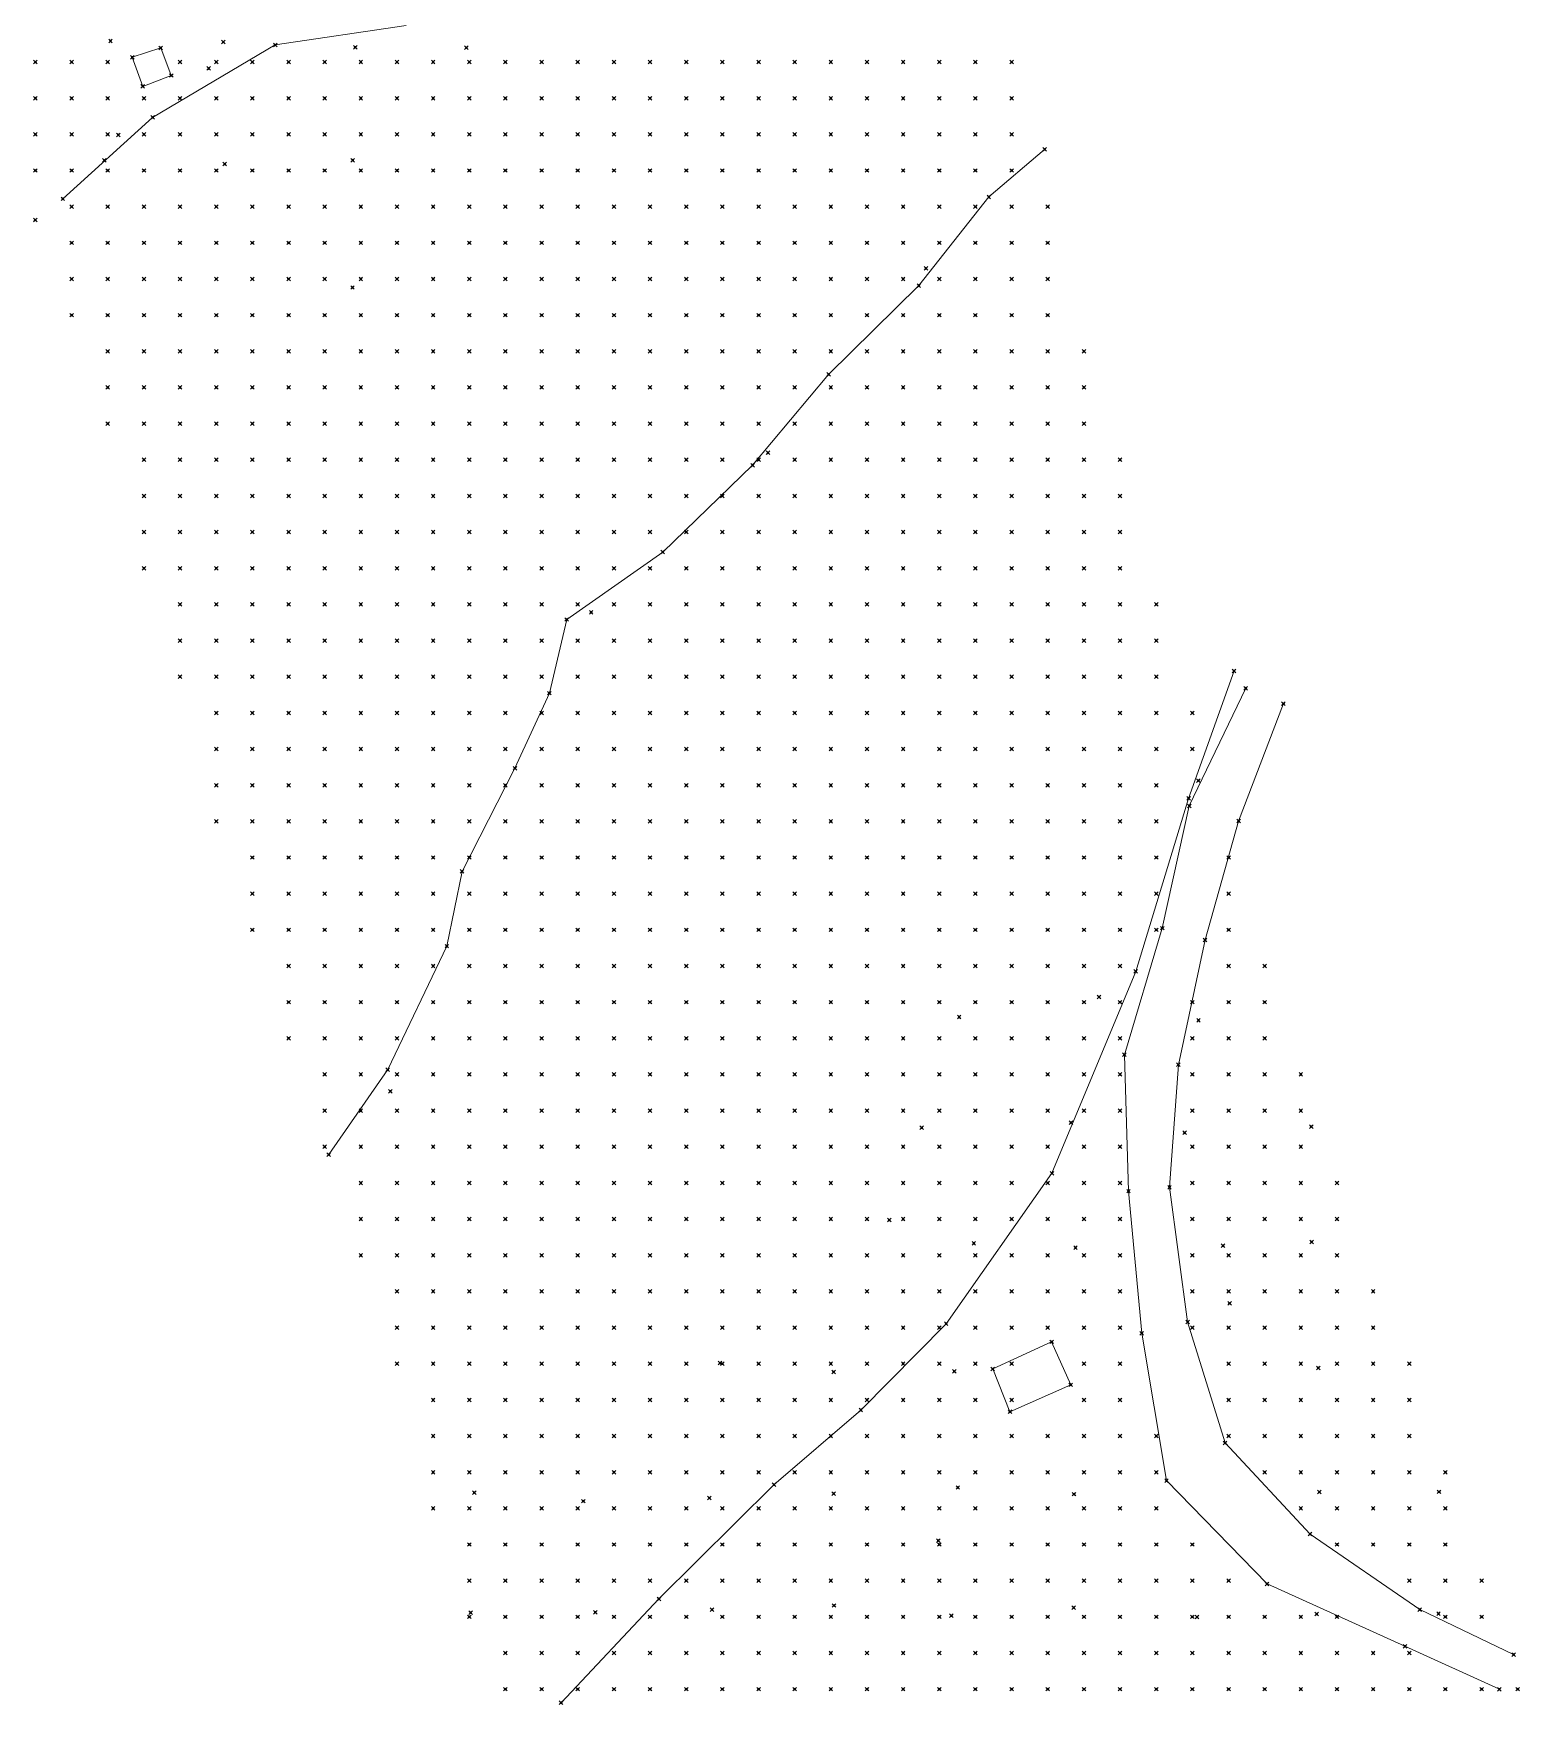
# Model space of a CAD drawing. Header units: metres. Extents: x 441556 to 446409, y 432338 to 461058.
# Drawn here: x 445106.1 to 445229.4, y 439792.5 to 439931.2 of the extents above; entities that cross this region are included whole.
import ezdxf

# ---------------------------------------------------------------- set-up
doc = ezdxf.new("R2010")
doc.units = ezdxf.units.M
doc.header["$MEASUREMENT"] = 0
doc.header["$PDMODE"] = 35
doc.header["$PDSIZE"] = 0.15
for name, color, linetype, lineweight in [('DTM-BRE-RevN_GRP_DRUM DE PIATRA', 2, 'Continuous', 0), ('DTM-BRE-RevN_GRP_Stalp', 2, 'Continuous', 0), ('DTM-BRE-RevN_GRP_TALUZ JOS', 2, 'Continuous', 0), ('DTM-BRE-RevN_GRP_TALUZ SUS', 2, 'Continuous', 0), ('DTM-NOK-RevN_LIDAR_co_lidar', 91, 'Continuous', 0), ('DTM-NOK-RevN_RTK', 32, 'Continuous', 0)]:
    doc.layers.add(name, color=color, linetype=linetype, lineweight=lineweight)

msp = doc.modelspace()

# ---------------------------------------------------------------- linework, layer by layer
at = {"layer": 'DTM-BRE-RevN_GRP_DRUM DE PIATRA'}
for p, q in [((445202.044, 439867.084, 419.558), (445206.73, 439876.849, 419.544)), ((445209.854, 439875.568, 419.695), (445206.127, 439865.828, 419.772)), ((445199.794, 439856.947, 419.529), (445202.044, 439867.084, 419.558)), ((445206.127, 439865.828, 419.772), (445203.355, 439855.968, 419.604)), ((445196.662, 439846.441, 419.312), (445199.794, 439856.947, 419.529)), ((445203.355, 439855.968, 419.604), (445201.133, 439845.615, 419.31)), ((445196.999, 439835.129, 418.434), (445196.662, 439846.441, 419.312)), ((445201.133, 439845.615, 419.31), (445200.4, 439835.447, 418.623)), ((445198.101, 439823.343, 417.384), (445196.999, 439835.129, 418.434)), ((445200.4, 439835.447, 418.623), (445201.906, 439824.281, 417.591)), ((445201.906, 439824.281, 417.591), (445205.016, 439814.247, 416.382)), ((445200.153, 439811.117, 416.303), (445198.101, 439823.343, 417.384)), ((445205.016, 439814.247, 416.382), (445212.061, 439806.687, 414.758)), ((445208.496, 439802.554, 414.581), (445200.153, 439811.117, 416.303)), ((445212.061, 439806.687, 414.758), (445221.158, 439800.424, 413.782)), ((445219.934, 439797.38, 413.675), (445208.496, 439802.554, 414.581)), ((445221.158, 439800.424, 413.782), (445228.945, 439796.692, 413.484)), ((445227.764, 439793.81, 413.286), (445219.934, 439797.38, 413.675))]:
    msp.add_line(p, q, dxfattribs=at)
at = {"layer": 'DTM-BRE-RevN_GRP_Stalp'}
for p, q in [((445114.349, 439929.189, 424.624), (445116.713, 439929.964, 424.801)), ((445115.221, 439926.776, 424.357), (445114.349, 439929.189, 424.624)), ((445116.713, 439929.964, 424.801), (445117.585, 439927.673, 424.541)), ((445117.585, 439927.673, 424.541), (445115.221, 439926.776, 424.357)), ((445185.734, 439820.378, 416.675), (445190.621, 439822.629, 416.68)), ((445190.621, 439822.629, 416.68), (445192.208, 439819.066, 416.625)), ((445187.159, 439816.828, 416.684), (445185.734, 439820.378, 416.675)), ((445192.208, 439819.066, 416.625), (445187.159, 439816.828, 416.684))]:
    msp.add_line(p, q, dxfattribs=at)
at = {"layer": 'DTM-BRE-RevN_GRP_TALUZ JOS'}
for p, q in [((445185.411, 439917.602, 396.883), (445190.043, 439921.546, 398.557)), ((445179.606, 439910.25, 394.873), (445185.411, 439917.602, 396.883)), ((445172.118, 439902.877, 391.804), (445179.606, 439910.25, 394.873)), ((445165.817, 439895.348, 390.153), (445172.118, 439902.877, 391.804)), ((445158.36, 439888.142, 386.994), (445165.817, 439895.348, 390.153)), ((445150.392, 439882.55, 384.052), (445158.36, 439888.142, 386.994)), ((445148.956, 439876.439, 383.217), (445150.392, 439882.55, 384.052)), ((445146.093, 439870.21, 382.529), (445148.956, 439876.439, 383.217)), ((445141.71, 439861.651, 380.87), (445146.093, 439870.21, 382.529)), ((445140.449, 439855.451, 379.762), (445141.71, 439861.651, 380.87)), ((445135.542, 439845.208, 378.275), (445140.449, 439855.451, 379.762)), ((445130.653, 439838.159, 376.897), (445135.542, 439845.208, 378.275))]:
    msp.add_line(p, q, dxfattribs=at)
at = {"layer": 'DTM-BRE-RevN_GRP_TALUZ SUS'}
for p, q in [((445126.208, 439930.206, 424.066), (445137.064, 439931.83, 423.944)), ((445116.039, 439924.198, 423.784), (445126.208, 439930.206, 424.066)), ((445108.591, 439917.442, 422.49), (445116.039, 439924.198, 423.784)), ((445201.98, 439867.705, 419.231), (445205.758, 439878.283, 419.112)), ((445197.598, 439853.362, 418.495), (445201.98, 439867.705, 419.231)), ((445190.65, 439836.615, 417.455), (445197.598, 439853.362, 418.495)), ((445181.871, 439824.135, 415.101), (445190.65, 439836.615, 417.455)), ((445174.791, 439816.974, 411.445), (445181.871, 439824.135, 415.101)), ((445167.589, 439810.78, 408.145), (445174.791, 439816.974, 411.445)), ((445158.037, 439801.31, 404.296), (445167.589, 439810.78, 408.145)), ((445149.928, 439792.691, 400.716), (445158.037, 439801.31, 404.296))]:
    msp.add_line(p, q, dxfattribs=at)
at = {"layer": 'DTM-NOK-RevN_LIDAR_co_lidar'}
for p in [(445106.32, 439928.791, 424.523), (445109.319, 439928.791, 424.693), (445112.319, 439928.791, 424.796), (445118.317, 439928.791, 424.756), (445121.317, 439928.791, 424.577), (445124.316, 439928.791, 424.262), (445127.316, 439928.791, 423.975), (445130.315, 439928.791, 423.641), (445133.314, 439928.791, 423.281), (445136.314, 439928.791, 422.851), (445139.313, 439928.791, 422.12), (445142.312, 439928.791, 421.112), (445145.312, 439928.791, 419.931), (445148.311, 439928.791, 418.628), (445151.31, 439928.791, 416.824), (445154.31, 439928.791, 416.313), (445157.309, 439928.791, 415.958), (445160.308, 439928.791, 414.962), (445163.308, 439928.791, 413.929), (445166.307, 439928.791, 413.031), (445169.306, 439928.791, 412.281), (445172.306, 439928.791, 411.444), (445175.305, 439928.791, 410.538), (445178.304, 439928.791, 409.592), (445181.304, 439928.791, 408.429), (445184.303, 439928.791, 407.081), (445187.302, 439928.791, 405.656), (445106.32, 439925.792, 423.991), (445109.319, 439925.792, 424.138), (445112.319, 439925.792, 424.241), (445115.318, 439925.792, 424.197), (445118.317, 439925.792, 424.08), (445121.317, 439925.792, 423.915), (445124.316, 439925.792, 423.665), (445127.316, 439925.792, 423.196), (445130.315, 439925.792, 422.563), (445133.314, 439925.792, 422.047), (445136.314, 439925.792, 421.4), (445139.313, 439925.792, 420.482), (445142.312, 439925.792, 419.33), (445145.312, 439925.792, 418.229), (445148.311, 439925.792, 417.16), (445151.31, 439925.792, 415.441), (445154.31, 439925.792, 414.055), (445157.309, 439925.792, 413.87), (445160.308, 439925.792, 413.111), (445163.308, 439925.792, 412.02), (445166.307, 439925.792, 411.044), (445169.306, 439925.792, 410.275), (445172.306, 439925.792, 409.45), (445175.305, 439925.792, 408.488), (445178.304, 439925.792, 407.371), (445181.304, 439925.792, 406.064), (445184.303, 439925.792, 404.652), (445187.302, 439925.792, 403.249), (445106.32, 439922.792, 423.429), (445109.319, 439922.792, 423.552), (445112.319, 439922.792, 423.524), (445115.318, 439922.792, 423.212), (445118.317, 439922.792, 422.882), (445121.317, 439922.792, 422.69), (445124.316, 439922.792, 422.445), (445127.316, 439922.792, 421.961), (445130.315, 439922.792, 421.22), (445133.314, 439922.792, 420.649), (445136.314, 439922.792, 420.013), (445139.313, 439922.792, 418.917), (445142.312, 439922.792, 417.683), (445145.312, 439922.792, 416.532), (445148.311, 439922.792, 415.249), (445151.31, 439922.792, 414.058), (445154.31, 439922.792, 412.352), (445157.309, 439922.792, 411.542), (445160.308, 439922.792, 411.112), (445163.308, 439922.792, 410.222), (445166.307, 439922.792, 409.169), (445169.306, 439922.792, 408.385), (445172.306, 439922.792, 407.529), (445175.305, 439922.792, 406.496), (445178.304, 439922.792, 405.121), (445181.304, 439922.792, 403.458), (445184.303, 439922.792, 401.968), (445187.302, 439922.792, 400.692), (445106.32, 439919.793, 422.91), (445109.319, 439919.793, 422.809), (445112.319, 439919.793, 422.359), (445115.318, 439919.793, 421.749), (445118.317, 439919.793, 421.344), (445121.317, 439919.793, 421.18), (445124.316, 439919.793, 420.947), (445127.316, 439919.793, 420.488), (445130.315, 439919.793, 419.853), (445133.314, 439919.793, 419.219), (445136.314, 439919.793, 418.366), (445139.313, 439919.793, 417.338), (445142.312, 439919.793, 416.15), (445145.312, 439919.793, 414.79), (445148.311, 439919.793, 413.526), (445151.31, 439919.793, 412.306), (445154.31, 439919.793, 410.683), (445157.309, 439919.793, 409.171), (445160.308, 439919.793, 408.821), (445163.308, 439919.793, 408.278), (445166.307, 439919.793, 407.367), (445169.306, 439919.793, 406.518), (445172.306, 439919.793, 405.52), (445175.305, 439919.793, 404.384), (445178.304, 439919.793, 402.906), (445181.304, 439919.793, 400.951), (445184.303, 439919.793, 399.276), (445187.302, 439919.793, 398.538), (445109.319, 439916.794, 421.559), (445112.319, 439916.794, 420.598), (445115.318, 439916.794, 419.961), (445118.317, 439916.794, 419.747), (445121.317, 439916.794, 419.59), (445124.316, 439916.794, 419.441), (445127.316, 439916.794, 419.031), (445130.315, 439916.794, 418.438), (445133.314, 439916.794, 417.67), (445136.314, 439916.794, 416.539), (445139.313, 439916.794, 415.165), (445142.312, 439916.794, 414.242), (445145.312, 439916.794, 412.985), (445148.311, 439916.794, 411.785), (445151.31, 439916.794, 410.616), (445154.31, 439916.794, 409.127), (445157.309, 439916.794, 407.324), (445160.308, 439916.794, 406.606), (445163.308, 439916.794, 406.119), (445166.307, 439916.794, 405.272), (445169.306, 439916.794, 404.47), (445172.306, 439916.794, 403.524), (445175.305, 439916.794, 402.26), (445178.304, 439916.794, 400.646), (445181.304, 439916.794, 398.71), (445184.303, 439916.794, 397.412), (445187.302, 439916.794, 397.935), (445190.302, 439916.794, 399.901), (445109.319, 439913.794, 419.85), (445112.319, 439913.794, 418.992), (445115.318, 439913.794, 418.419), (445118.317, 439913.794, 418.064), (445121.317, 439913.794, 417.914), (445124.316, 439913.794, 417.883), (445127.316, 439913.794, 417.59), (445130.315, 439913.794, 417.02), (445133.314, 439913.794, 415.925), (445136.314, 439913.794, 414.681), (445139.313, 439913.794, 413.249), (445142.312, 439913.794, 412.467), (445145.312, 439913.794, 411.201), (445148.311, 439913.794, 409.875), (445151.31, 439913.794, 408.665), (445154.31, 439913.794, 407.452), (445157.309, 439913.794, 405.326), (445160.308, 439913.794, 404.141), (445163.308, 439913.794, 403.849), (445166.307, 439913.794, 403.192), (445169.306, 439913.794, 402.226), (445172.306, 439913.794, 401.179), (445175.305, 439913.794, 399.878), (445178.304, 439913.794, 398.083), (445181.304, 439913.794, 396.7), (445184.303, 439913.794, 397.162), (445187.302, 439913.794, 399.154), (445190.302, 439913.794, 401.397), (445109.319, 439910.795, 418.297), (445112.319, 439910.795, 417.403), (445115.318, 439910.795, 416.681), (445118.317, 439910.795, 416.025), (445121.317, 439910.795, 415.709), (445124.316, 439910.795, 415.77), (445127.316, 439910.795, 415.508), (445130.315, 439910.795, 415.003), (445133.314, 439910.795, 414.037), (445136.314, 439910.795, 412.298), (445139.313, 439910.795, 410.876), (445142.312, 439910.795, 410.355), (445145.312, 439910.795, 409.262), (445148.311, 439910.795, 407.911), (445151.31, 439910.795, 406.658), (445154.31, 439910.795, 405.311), (445157.309, 439910.795, 404.293), (445160.308, 439910.795, 402.228), (445163.308, 439910.795, 401.231), (445166.307, 439910.795, 400.811), (445169.306, 439910.795, 399.88), (445172.306, 439910.795, 398.753), (445175.305, 439910.795, 397.566), (445178.304, 439910.795, 396.239), (445180.195, 439911.669, 395.461), (445181.304, 439910.795, 396.118), (445184.303, 439910.795, 397.954), (445187.302, 439910.795, 400.241), (445190.302, 439910.795, 402.323), (445109.319, 439907.796, 416.878), (445112.319, 439907.796, 415.759), (445115.318, 439907.796, 414.594), (445118.317, 439907.796, 413.736), (445121.317, 439907.796, 413.256), (445124.316, 439907.796, 413.092), (445127.316, 439907.796, 413.15), (445130.315, 439907.796, 412.826), (445133.314, 439907.796, 411.902), (445136.314, 439907.796, 410.083), (445139.313, 439907.796, 408.668), (445142.312, 439907.796, 408.067), (445145.312, 439907.796, 407.081), (445148.311, 439907.796, 405.833), (445151.31, 439907.796, 404.462), (445154.31, 439907.796, 403.258), (445157.309, 439907.796, 402.075), (445160.308, 439907.796, 400.644), (445163.308, 439907.796, 398.983), (445166.307, 439907.796, 397.829), (445169.306, 439907.796, 396.775), (445172.306, 439907.796, 395.463), (445175.305, 439907.796, 394.615), (445178.304, 439907.796, 394.878), (445181.304, 439907.796, 396.496), (445184.303, 439907.796, 399.045), (445187.302, 439907.796, 401.372), (445190.302, 439907.796, 403.268), (445112.319, 439904.796, 414.23), (445115.318, 439904.796, 412.998), (445118.317, 439904.796, 412.064), (445121.317, 439904.796, 411.46), (445124.316, 439904.796, 411.304), (445127.316, 439904.796, 411.356), (445130.315, 439904.796, 411.212), (445133.314, 439904.796, 410.076), (445136.314, 439904.796, 408.434), (445139.313, 439904.796, 406.466), (445142.312, 439904.796, 405.372), (445145.312, 439904.796, 404.7), (445148.311, 439904.796, 403.565), (445151.31, 439904.796, 402.056), (445154.31, 439904.796, 401.093), (445157.309, 439904.796, 399.944), (445160.308, 439904.796, 398.741), (445163.308, 439904.796, 396.953), (445166.307, 439904.796, 395.478), (445169.306, 439904.796, 394.009), (445172.306, 439904.796, 393.005), (445175.305, 439904.796, 393.543), (445178.304, 439904.796, 395.584), (445181.304, 439904.796, 398.273), (445184.303, 439904.796, 400.639), (445187.302, 439904.796, 402.404), (445190.302, 439904.796, 404.236), (445193.301, 439904.796, 405.711), (445112.319, 439901.797, 412.977), (445115.318, 439901.797, 411.623), (445118.317, 439901.797, 410.589), (445121.317, 439901.797, 409.981), (445124.316, 439901.797, 409.765), (445127.316, 439901.797, 409.639), (445130.315, 439901.797, 409.343), (445133.314, 439901.797, 408.118), (445136.314, 439901.797, 406.361), (445139.313, 439901.797, 404.39), (445142.312, 439901.797, 402.805), (445145.312, 439901.797, 401.963), (445148.311, 439901.797, 400.823), (445151.31, 439901.797, 399.986), (445154.31, 439901.797, 399.014), (445157.309, 439901.797, 397.935), (445160.308, 439901.797, 396.909), (445163.308, 439901.797, 395.497), (445166.307, 439901.797, 393.65), (445169.306, 439901.797, 392.331), (445172.306, 439901.797, 392.725), (445175.305, 439901.797, 394.843), (445178.304, 439901.797, 397.479), (445181.304, 439901.797, 399.88), (445184.303, 439901.797, 401.849), (445187.302, 439901.797, 403.387), (445190.302, 439901.797, 405.126), (445193.301, 439901.797, 406.378), (445112.319, 439898.798, 411.65), (445115.318, 439898.798, 410.353), (445118.317, 439898.798, 409.371), (445121.317, 439898.798, 408.619), (445124.316, 439898.798, 408.237), (445127.316, 439898.798, 408.128), (445130.315, 439898.798, 407.464), (445133.314, 439898.798, 406.031), (445136.314, 439898.798, 404.199), (445139.313, 439898.798, 401.959), (445142.312, 439898.798, 399.887), (445145.312, 439898.798, 399.215), (445148.311, 439898.798, 398.663), (445151.31, 439898.798, 397.754), (445154.31, 439898.798, 396.822), (445157.309, 439898.798, 396.337), (445160.308, 439898.798, 395.299), (445163.308, 439898.798, 393.69), (445166.307, 439898.798, 392.031), (445169.306, 439898.798, 392.135), (445172.306, 439898.798, 393.91), (445175.305, 439898.798, 396.393), (445178.304, 439898.798, 398.983), (445181.304, 439898.798, 401.137), (445184.303, 439898.798, 402.873), (445187.302, 439898.798, 404.52), (445190.302, 439898.798, 405.977), (445193.301, 439898.798, 407.238), (445115.318, 439895.798, 409.248), (445118.317, 439895.798, 408.255), (445121.317, 439895.798, 407.36), (445124.316, 439895.798, 406.684), (445127.316, 439895.798, 406.256), (445130.315, 439895.798, 405.408), (445133.314, 439895.798, 404), (445136.314, 439895.798, 402.22), (445139.313, 439895.798, 399.804), (445142.312, 439895.798, 397.781), (445145.312, 439895.798, 396.786), (445148.311, 439895.798, 396.432), (445151.31, 439895.798, 395.449), (445154.31, 439895.798, 394.713), (445157.309, 439895.798, 393.988), (445160.308, 439895.798, 393.247), (445163.308, 439895.798, 391.757), (445166.307, 439895.798, 391.229), (445167.091, 439896.378, 390.787), (445169.306, 439895.798, 392.766), (445172.306, 439895.798, 395.052), (445175.305, 439895.798, 397.444), (445178.304, 439895.798, 399.937), (445181.304, 439895.798, 402.052), (445184.303, 439895.798, 403.718), (445187.302, 439895.798, 405.291), (445190.302, 439895.798, 406.812), (445193.301, 439895.798, 407.897), (445196.3, 439895.798, 408.724), (445115.318, 439892.799, 408.245), (445118.317, 439892.799, 407.162), (445121.317, 439892.799, 406.101), (445124.316, 439892.799, 405.075), (445127.316, 439892.799, 404.372), (445130.315, 439892.799, 403.611), (445133.314, 439892.799, 402.448), (445136.314, 439892.799, 400.562), (445139.313, 439892.799, 398.069), (445142.312, 439892.799, 395.792), (445145.312, 439892.799, 394.546), (445148.311, 439892.799, 394.044), (445151.31, 439892.799, 393.163), (445154.31, 439892.799, 392.453), (445157.309, 439892.799, 391.664), (445160.308, 439892.799, 390.545), (445163.308, 439892.799, 389.84), (445166.307, 439892.799, 391.021), (445169.306, 439892.799, 393.43), (445172.306, 439892.799, 395.965), (445175.305, 439892.799, 398.44), (445178.304, 439892.799, 400.881), (445181.304, 439892.799, 402.957), (445184.303, 439892.799, 404.637), (445187.302, 439892.799, 406.312), (445190.302, 439892.799, 407.735), (445193.301, 439892.799, 408.698), (445196.3, 439892.799, 409.683), (445115.318, 439889.8, 407.204), (445118.317, 439889.8, 406.023), (445121.317, 439889.8, 404.815), (445124.316, 439889.8, 403.652), (445127.316, 439889.8, 402.738), (445130.315, 439889.8, 401.976), (445133.314, 439889.8, 400.934), (445136.314, 439889.8, 398.85), (445139.313, 439889.8, 396.415), (445142.312, 439889.8, 394.054), (445145.312, 439889.8, 392.117), (445148.311, 439889.8, 391.122), (445151.31, 439889.8, 390.262), (445154.31, 439889.8, 389.535), (445157.309, 439889.8, 388.788), (445160.308, 439889.8, 388.456), (445163.308, 439889.8, 389.4), (445166.307, 439889.8, 391.81), (445169.306, 439889.8, 394.514), (445172.306, 439889.8, 396.875), (445175.305, 439889.8, 399.251), (445178.304, 439889.8, 401.659), (445181.304, 439889.8, 403.693), (445184.303, 439889.8, 405.391), (445187.302, 439889.8, 407.02), (445190.302, 439889.8, 408.425), (445193.301, 439889.8, 409.475), (445196.3, 439889.8, 410.636), (445115.318, 439886.8, 406.135), (445118.317, 439886.8, 405.074), (445121.317, 439886.8, 403.894), (445124.316, 439886.8, 402.366), (445127.316, 439886.8, 401.057), (445130.315, 439886.8, 400.041), (445133.314, 439886.8, 399.057), (445136.314, 439886.8, 397.075), (445139.313, 439886.8, 394.786), (445142.312, 439886.8, 392.162), (445145.312, 439886.8, 389.717), (445148.311, 439886.8, 388.291), (445151.31, 439886.8, 386.987), (445154.31, 439886.8, 386.887), (445157.309, 439886.8, 387.48), (445160.308, 439886.8, 388.906), (445163.308, 439886.8, 390.847), (445166.307, 439886.8, 393.284), (445169.306, 439886.8, 395.769), (445172.306, 439886.8, 398.025), (445175.305, 439886.8, 400.231), (445178.304, 439886.8, 402.356), (445181.304, 439886.8, 404.225), (445184.303, 439886.8, 405.902), (445187.302, 439886.8, 407.511), (445190.302, 439886.8, 409.004), (445193.301, 439886.8, 410.229), (445196.3, 439886.8, 411.597), (445118.317, 439883.801, 404.059), (445121.317, 439883.801, 402.846), (445124.316, 439883.801, 401.15), (445127.316, 439883.801, 399.659), (445130.315, 439883.801, 398.284), (445133.314, 439883.801, 397.078), (445136.314, 439883.801, 395.241), (445139.313, 439883.801, 393.092), (445142.312, 439883.801, 390.411), (445145.312, 439883.801, 387.922), (445148.311, 439883.801, 386.226), (445151.31, 439883.801, 385.224), (445152.421, 439883.143, 385.559), (445154.31, 439883.801, 386.902), (445157.309, 439883.801, 388.69), (445160.308, 439883.801, 390.68), (445163.308, 439883.801, 392.726), (445166.307, 439883.801, 394.764), (445169.306, 439883.801, 396.743), (445172.306, 439883.801, 398.699), (445175.305, 439883.801, 400.691), (445178.304, 439883.801, 402.688), (445181.304, 439883.801, 404.624), (445184.303, 439883.801, 406.387), (445187.302, 439883.801, 407.969), (445190.302, 439883.801, 409.543), (445193.301, 439883.801, 411.011), (445196.3, 439883.801, 412.494), (445199.3, 439883.801, 413.737), (445118.317, 439880.801, 402.798), (445121.317, 439880.801, 401.296), (445124.316, 439880.801, 399.859), (445127.316, 439880.801, 398.354), (445130.315, 439880.801, 396.847), (445133.314, 439880.801, 395.087), (445136.314, 439880.801, 393.321), (445139.313, 439880.801, 391.025), (445142.312, 439880.801, 389.096), (445145.312, 439880.801, 386.734), (445148.311, 439880.801, 385.029), (445151.31, 439880.801, 385.114), (445154.31, 439880.801, 387.87), (445157.309, 439880.801, 390.153), (445160.308, 439880.801, 392.086), (445163.308, 439880.801, 393.994), (445166.307, 439880.801, 395.734), (445169.306, 439880.801, 397.281), (445172.306, 439880.801, 399.04), (445175.305, 439880.801, 401.067), (445178.304, 439880.801, 403.128), (445181.304, 439880.801, 405.088), (445184.303, 439880.801, 406.841), (445187.302, 439880.801, 408.41), (445190.302, 439880.801, 410.004), (445193.301, 439880.801, 411.696), (445196.3, 439880.801, 413.13), (445199.3, 439880.801, 414.51), (445118.317, 439877.802, 401.481), (445121.317, 439877.802, 399.837), (445124.316, 439877.802, 398.45), (445127.316, 439877.802, 396.921), (445130.315, 439877.802, 395.482), (445133.314, 439877.802, 393.624), (445136.314, 439877.802, 391.309), (445139.313, 439877.802, 389.11), (445142.312, 439877.802, 387.557), (445145.312, 439877.802, 385.515), (445148.311, 439877.802, 384.006), (445151.31, 439877.802, 385.425), (445154.31, 439877.802, 388.475), (445157.309, 439877.802, 390.928), (445160.308, 439877.802, 392.809), (445163.308, 439877.802, 394.499), (445166.307, 439877.802, 396.12), (445169.306, 439877.802, 397.629), (445172.306, 439877.802, 399.346), (445175.305, 439877.802, 401.38), (445178.304, 439877.802, 403.626), (445181.304, 439877.802, 405.688), (445184.303, 439877.802, 407.288), (445187.302, 439877.802, 408.829), (445190.302, 439877.802, 410.519), (445193.301, 439877.802, 412.356), (445196.3, 439877.802, 413.827), (445199.3, 439877.802, 415.222), (445121.317, 439874.803, 398.824), (445124.316, 439874.803, 397.207), (445127.316, 439874.803, 395.526), (445130.315, 439874.803, 394.059), (445133.314, 439874.803, 392.492), (445136.314, 439874.803, 390.449), (445139.313, 439874.803, 388.235), (445142.312, 439874.803, 386.137), (445145.312, 439874.803, 384.462), (445148.311, 439874.803, 383.567), (445151.31, 439874.803, 386.054), (445154.31, 439874.803, 388.983), (445157.309, 439874.803, 391.349), (445160.308, 439874.803, 393.187), (445163.308, 439874.803, 394.768), (445166.307, 439874.803, 396.296), (445169.306, 439874.803, 397.859), (445172.306, 439874.803, 399.595), (445175.305, 439874.803, 401.632), (445178.304, 439874.803, 403.854), (445181.304, 439874.803, 405.909), (445184.303, 439874.803, 407.698), (445187.302, 439874.803, 409.387), (445190.302, 439874.803, 411.025), (445193.301, 439874.803, 412.813), (445196.3, 439874.803, 414.435), (445199.3, 439874.803, 415.877), (445202.299, 439874.803, 417.747), (445121.317, 439871.803, 398.125), (445124.316, 439871.803, 396.265), (445127.316, 439871.803, 394.429), (445130.315, 439871.803, 392.87), (445133.314, 439871.803, 391.409), (445136.314, 439871.803, 389.976), (445139.313, 439871.803, 387.853), (445142.312, 439871.803, 385.231), (445145.312, 439871.803, 383.525), (445148.311, 439871.803, 383.971), (445151.31, 439871.803, 386.635), (445154.31, 439871.803, 389.349), (445157.309, 439871.803, 391.648), (445160.308, 439871.803, 393.425), (445163.308, 439871.803, 394.991), (445166.307, 439871.803, 396.46), (445169.306, 439871.803, 397.884), (445172.306, 439871.803, 399.621), (445175.305, 439871.803, 401.762), (445178.304, 439871.803, 403.954), (445181.304, 439871.803, 406.021), (445184.303, 439871.803, 407.975), (445187.302, 439871.803, 409.742), (445190.302, 439871.803, 411.467), (445193.301, 439871.803, 413.243), (445196.3, 439871.803, 414.918), (445199.3, 439871.803, 416.592), (445202.299, 439871.803, 418.519), (445121.317, 439868.804, 397.608), (445124.316, 439868.804, 395.67), (445127.316, 439868.804, 393.645), (445130.315, 439868.804, 391.853), (445133.314, 439868.804, 390.156), (445136.314, 439868.804, 388.656), (445139.313, 439868.804, 386.778), (445142.312, 439868.804, 384.401), (445145.312, 439868.804, 382.916), (445148.311, 439868.804, 384.529), (445151.31, 439868.804, 387.074), (445154.31, 439868.804, 389.638), (445157.309, 439868.804, 391.913), (445160.308, 439868.804, 393.662), (445163.308, 439868.804, 395.226), (445166.307, 439868.804, 396.596), (445169.306, 439868.804, 397.909), (445172.306, 439868.804, 399.656), (445175.305, 439868.804, 401.807), (445178.304, 439868.804, 404.033), (445181.304, 439868.804, 406.225), (445184.303, 439868.804, 408.239), (445187.302, 439868.804, 410.033), (445190.302, 439868.804, 411.89), (445193.301, 439868.804, 413.74), (445196.3, 439868.804, 415.446), (445199.3, 439868.804, 417.259), (445121.317, 439865.805, 396.981), (445124.316, 439865.805, 395.043), (445127.316, 439865.805, 392.96), (445130.315, 439865.805, 390.889), (445133.314, 439865.805, 388.87), (445136.314, 439865.805, 386.837), (445139.313, 439865.805, 384.969), (445142.312, 439865.805, 382.875), (445145.312, 439865.805, 382.89), (445148.311, 439865.805, 385.044), (445151.31, 439865.805, 387.805), (445154.31, 439865.805, 390.141), (445157.309, 439865.805, 392.183), (445160.308, 439865.805, 393.874), (445163.308, 439865.805, 395.414), (445166.307, 439865.805, 396.763), (445169.306, 439865.805, 398.186), (445172.306, 439865.805, 399.889), (445175.305, 439865.805, 401.912), (445178.304, 439865.805, 404.106), (445181.304, 439865.805, 406.306), (445184.303, 439865.805, 408.465), (445187.302, 439865.805, 410.479), (445190.302, 439865.805, 412.345), (445193.301, 439865.805, 414.145), (445196.3, 439865.805, 415.822), (445199.3, 439865.805, 417.64), (445124.316, 439862.805, 394.222), (445127.316, 439862.805, 392.185), (445130.315, 439862.805, 390.019), (445133.314, 439862.805, 387.838), (445136.314, 439862.805, 385.389), (445139.313, 439862.805, 383.334), (445142.312, 439862.805, 381.486), (445145.312, 439862.805, 383.434), (445148.311, 439862.805, 385.96), (445151.31, 439862.805, 388.645), (445154.31, 439862.805, 390.67), (445157.309, 439862.805, 392.368), (445160.308, 439862.805, 393.939), (445163.308, 439862.805, 395.446), (445166.307, 439862.805, 396.992), (445169.306, 439862.805, 398.638), (445172.306, 439862.805, 400.326), (445175.305, 439862.805, 402.213), (445178.304, 439862.805, 404.364), (445181.304, 439862.805, 406.578), (445184.303, 439862.805, 408.727), (445187.302, 439862.805, 410.81), (445190.302, 439862.805, 412.768), (445193.301, 439862.805, 414.429), (445196.3, 439862.805, 416.052), (445199.3, 439862.805, 417.971), (445205.298, 439862.805, 419.821), (445124.316, 439859.806, 393.401), (445127.316, 439859.806, 391.232), (445130.315, 439859.806, 389.083), (445133.314, 439859.806, 386.896), (445136.314, 439859.806, 384.548), (445139.313, 439859.806, 382.249), (445142.312, 439859.806, 381.242), (445145.312, 439859.806, 384.175), (445148.311, 439859.806, 386.804), (445151.31, 439859.806, 389.013), (445154.31, 439859.806, 390.652), (445157.309, 439859.806, 392.109), (445160.308, 439859.806, 393.659), (445163.308, 439859.806, 395.41), (445166.307, 439859.806, 397.324), (445169.306, 439859.806, 399.237), (445172.306, 439859.806, 401.106), (445175.305, 439859.806, 402.934), (445178.304, 439859.806, 404.963), (445181.304, 439859.806, 407.197), (445184.303, 439859.806, 409.203), (445187.302, 439859.806, 411.093), (445190.302, 439859.806, 413.108), (445193.301, 439859.806, 414.729), (445196.3, 439859.806, 416.506), (445199.3, 439859.806, 418.451), (445205.298, 439859.806, 420.045), (445124.316, 439856.807, 392.177), (445127.316, 439856.807, 390.114), (445130.315, 439856.807, 388.017), (445133.314, 439856.807, 385.902), (445136.314, 439856.807, 383.701), (445139.313, 439856.807, 381.282), (445142.312, 439856.807, 381.151), (445145.312, 439856.807, 384.336), (445148.311, 439856.807, 386.842), (445151.31, 439856.807, 388.776), (445154.31, 439856.807, 390.028), (445157.309, 439856.807, 391.347), (445160.308, 439856.807, 393.042), (445163.308, 439856.807, 395.364), (445166.307, 439856.807, 397.818), (445169.306, 439856.807, 400.03), (445172.306, 439856.807, 402.077), (445175.305, 439856.807, 404.001), (445178.304, 439856.807, 405.878), (445181.304, 439856.807, 407.82), (445184.303, 439856.807, 409.694), (445187.302, 439856.807, 411.526), (445190.302, 439856.807, 413.484), (445193.301, 439856.807, 415.203), (445196.3, 439856.807, 417.07), (445199.3, 439856.807, 418.804), (445205.298, 439856.807, 420.433), (445127.316, 439853.807, 388.922), (445130.315, 439853.807, 386.839), (445133.314, 439853.807, 384.753), (445136.314, 439853.807, 382.479), (445139.313, 439853.807, 380.315), (445142.312, 439853.807, 381.551), (445145.312, 439853.807, 384.601), (445148.311, 439853.807, 386.963), (445151.31, 439853.807, 388.582), (445154.31, 439853.807, 389.897), (445157.309, 439853.807, 391.172), (445160.308, 439853.807, 393.085), (445163.308, 439853.807, 395.683), (445166.307, 439853.807, 398.263), (445169.306, 439853.807, 400.629), (445172.306, 439853.807, 402.841), (445175.305, 439853.807, 404.866), (445178.304, 439853.807, 406.77), (445181.304, 439853.807, 408.638), (445184.303, 439853.807, 410.354), (445187.302, 439853.807, 412.032), (445190.302, 439853.807, 413.952), (445193.301, 439853.807, 415.714), (445196.3, 439853.807, 417.589), (445205.298, 439853.807, 420.813), (445208.298, 439853.807, 422.565), (445127.316, 439850.808, 387.402), (445130.315, 439850.808, 385.697), (445133.314, 439850.808, 383.444), (445136.314, 439850.808, 381), (445139.313, 439850.808, 379.659), (445142.312, 439850.808, 382.194), (445145.312, 439850.808, 385.243), (445148.311, 439850.808, 387.556), (445151.31, 439850.808, 389.199), (445154.31, 439850.808, 390.702), (445157.309, 439850.808, 392.205), (445160.308, 439850.808, 394.271), (445163.308, 439850.808, 396.632), (445166.307, 439850.808, 398.791), (445169.306, 439850.808, 400.976), (445172.306, 439850.808, 403.232), (445175.305, 439850.808, 405.334), (445178.304, 439850.808, 407.328), (445181.304, 439850.808, 409.283), (445184.303, 439850.808, 410.975), (445187.302, 439850.808, 412.643), (445190.302, 439850.808, 414.675), (445193.301, 439850.808, 416.294), (445196.3, 439850.808, 418.193), (445202.299, 439850.808, 419.585), (445205.298, 439850.808, 421.19), (445208.298, 439850.808, 422.825), (445127.316, 439847.809, 385.497), (445130.315, 439847.809, 384.055), (445133.314, 439847.809, 381.929), (445136.314, 439847.809, 379.532), (445139.313, 439847.809, 379.912), (445142.312, 439847.809, 382.947), (445145.312, 439847.809, 385.505), (445148.311, 439847.809, 387.786), (445151.31, 439847.809, 390.193), (445154.31, 439847.809, 392.292), (445157.309, 439847.809, 394.198), (445160.308, 439847.809, 396.007), (445163.308, 439847.809, 397.858), (445166.307, 439847.809, 399.55), (445169.306, 439847.809, 401.43), (445172.306, 439847.809, 403.51), (445175.305, 439847.809, 405.653), (445178.304, 439847.809, 407.744), (445181.304, 439847.809, 409.702), (445184.303, 439847.809, 411.58), (445187.302, 439847.809, 413.401), (445190.302, 439847.809, 415.242), (445193.301, 439847.809, 417.089), (445196.3, 439847.809, 418.721), (445202.299, 439847.809, 419.634), (445205.298, 439847.809, 421.733), (445208.298, 439847.809, 422.952), (445130.315, 439844.809, 382.002), (445133.314, 439844.809, 380.06), (445136.314, 439844.809, 378.722), (445139.313, 439844.809, 380.888), (445142.312, 439844.809, 383.713), (445145.312, 439844.809, 386.116), (445148.311, 439844.809, 388.458), (445151.31, 439844.809, 391.211), (445154.31, 439844.809, 393.679), (445157.309, 439844.809, 395.848), (445160.308, 439844.809, 397.588), (445163.308, 439844.809, 399.193), (445166.307, 439844.809, 400.754), (445169.306, 439844.809, 402.314), (445172.306, 439844.809, 403.951), (445175.305, 439844.809, 405.833), (445178.304, 439844.809, 407.93), (445181.304, 439844.809, 410.062), (445184.303, 439844.809, 412.077), (445187.302, 439844.809, 413.797), (445190.302, 439844.809, 415.472), (445193.301, 439844.809, 417.443), (445196.3, 439844.809, 418.75), (445202.299, 439844.809, 419.72), (445205.298, 439844.809, 421.979), (445208.298, 439844.809, 422.929), (445211.297, 439844.809, 423.8), (445135.765, 439843.417, 378.607), (445130.315, 439841.81, 379.595), (445133.314, 439841.81, 378.263), (445136.314, 439841.81, 379.709), (445139.313, 439841.81, 382.485), (445142.312, 439841.81, 384.976), (445145.312, 439841.81, 387.573), (445148.311, 439841.81, 389.857), (445151.31, 439841.81, 392.457), (445154.31, 439841.81, 394.736), (445157.309, 439841.81, 396.942), (445160.308, 439841.81, 398.756), (445163.308, 439841.81, 400.338), (445166.307, 439841.81, 401.918), (445169.306, 439841.81, 403.52), (445172.306, 439841.81, 405.151), (445175.305, 439841.81, 406.761), (445178.304, 439841.81, 408.449), (445181.304, 439841.81, 410.398), (445184.303, 439841.81, 412.453), (445187.302, 439841.81, 414.432), (445190.302, 439841.81, 416.403), (445193.301, 439841.81, 417.923), (445196.3, 439841.81, 418.771), (445202.299, 439841.81, 419.707), (445205.298, 439841.81, 421.878), (445208.298, 439841.81, 422.713), (445211.297, 439841.81, 423.447), (445130.315, 439838.811, 377.767), (445133.314, 439838.811, 378.789), (445136.314, 439838.811, 381.302), (445139.313, 439838.811, 383.731), (445142.312, 439838.811, 386.324), (445145.312, 439838.811, 388.822), (445148.311, 439838.811, 391.345), (445151.31, 439838.811, 393.832), (445154.31, 439838.811, 395.914), (445157.309, 439838.811, 397.789), (445160.308, 439838.811, 399.492), (445163.308, 439838.811, 401.198), (445166.307, 439838.811, 402.93), (445169.306, 439838.811, 404.627), (445172.306, 439838.811, 406.266), (445175.305, 439838.811, 407.884), (445178.304, 439838.811, 409.462), (445181.304, 439838.811, 411.178), (445184.303, 439838.811, 413.147), (445187.302, 439838.811, 415.089), (445190.302, 439838.811, 416.845), (445193.301, 439838.811, 418.058), (445196.3, 439838.811, 418.457), (445202.299, 439838.811, 419.696), (445205.298, 439838.811, 421.726), (445208.298, 439838.811, 422.39), (445211.297, 439838.811, 423.105), (445133.314, 439835.811, 380.27), (445136.314, 439835.811, 382.478), (445139.313, 439835.811, 384.796), (445142.312, 439835.811, 387.679), (445145.312, 439835.811, 390.275), (445148.311, 439835.811, 392.658), (445151.31, 439835.811, 394.723), (445154.31, 439835.811, 396.772), (445157.309, 439835.811, 398.589), (445160.308, 439835.811, 400.33), (445163.308, 439835.811, 402.018), (445166.307, 439835.811, 403.771), (445169.306, 439835.811, 405.444), (445172.306, 439835.811, 407.114), (445175.305, 439835.811, 408.893), (445178.304, 439835.811, 410.524), (445181.304, 439835.811, 412.105), (445184.303, 439835.811, 413.938), (445187.302, 439835.811, 415.728), (445190.302, 439835.811, 417.105), (445193.301, 439835.811, 417.703), (445196.3, 439835.811, 418.101), (445202.299, 439835.811, 419.389), (445205.298, 439835.811, 421.206), (445208.298, 439835.811, 422.028), (445211.297, 439835.811, 422.696), (445214.296, 439835.811, 423.319), (445133.314, 439832.812, 381.681), (445136.314, 439832.812, 384.294), (445139.313, 439832.812, 386.546), (445142.312, 439832.812, 389.277), (445145.312, 439832.812, 391.736), (445148.311, 439832.812, 393.872), (445151.31, 439832.812, 395.697), (445154.31, 439832.812, 397.544), (445157.309, 439832.812, 399.196), (445160.308, 439832.812, 400.853), (445163.308, 439832.812, 402.523), (445166.307, 439832.812, 404.289), (445169.306, 439832.812, 406.068), (445172.306, 439832.812, 407.777), (445175.305, 439832.812, 409.487), (445178.304, 439832.812, 411.152), (445181.304, 439832.812, 412.735), (445184.303, 439832.812, 414.444), (445187.302, 439832.812, 416.124), (445190.302, 439832.812, 417.082), (445193.301, 439832.812, 417.389), (445196.3, 439832.812, 417.798), (445202.299, 439832.812, 418.915), (445205.298, 439832.812, 420.86), (445208.298, 439832.812, 421.623), (445211.297, 439832.812, 422.218), (445214.296, 439832.812, 422.755), (445133.314, 439829.813, 383.476), (445136.314, 439829.813, 386.111), (445139.313, 439829.813, 388.537), (445142.312, 439829.813, 390.665), (445145.312, 439829.813, 392.894), (445148.311, 439829.813, 394.965), (445151.31, 439829.813, 396.615), (445154.31, 439829.813, 398.252), (445157.309, 439829.813, 399.919), (445160.308, 439829.813, 401.591), (445163.308, 439829.813, 403.198), (445166.307, 439829.813, 404.947), (445169.306, 439829.813, 406.652), (445172.306, 439829.813, 408.326), (445175.305, 439829.813, 410.063), (445178.304, 439829.813, 411.693), (445181.304, 439829.813, 413.298), (445184.303, 439829.813, 415.014), (445187.302, 439829.813, 416.325), (445190.302, 439829.813, 416.864), (445193.301, 439829.813, 417.1), (445196.3, 439829.813, 417.528), (445202.299, 439829.813, 418.522), (445205.298, 439829.813, 420.337), (445208.298, 439829.813, 421.184), (445211.297, 439829.813, 421.634), (445214.296, 439829.813, 422.091), (445136.314, 439826.813, 387.605), (445139.313, 439826.813, 389.906), (445142.312, 439826.813, 391.811), (445145.312, 439826.813, 393.911), (445148.311, 439826.813, 395.847), (445151.31, 439826.813, 397.354), (445154.31, 439826.813, 398.903), (445157.309, 439826.813, 400.596), (445160.308, 439826.813, 402.305), (445163.308, 439826.813, 404.013), (445166.307, 439826.813, 405.583), (445169.306, 439826.813, 407.095), (445172.306, 439826.813, 408.749), (445175.305, 439826.813, 410.392), (445178.304, 439826.813, 411.955), (445181.304, 439826.813, 413.644), (445184.303, 439826.813, 415.311), (445187.302, 439826.813, 416.347), (445190.302, 439826.813, 416.613), (445193.301, 439826.813, 416.881), (445196.3, 439826.813, 417.265), (445202.299, 439826.813, 417.989), (445205.298, 439826.813, 419.668), (445208.298, 439826.813, 420.583), (445211.297, 439826.813, 421.011), (445214.296, 439826.813, 421.442), (445217.296, 439826.813, 421.938), (445205.38, 439825.823, 420.009), (445136.314, 439823.814, 388.797), (445139.313, 439823.814, 391.034), (445142.312, 439823.814, 393.012), (445145.312, 439823.814, 394.814), (445148.311, 439823.814, 396.616), (445151.31, 439823.814, 398.023), (445154.31, 439823.814, 399.585), (445157.309, 439823.814, 401.218), (445160.308, 439823.814, 402.87), (445163.308, 439823.814, 404.415), (445166.307, 439823.814, 405.739), (445169.306, 439823.814, 407.106), (445172.306, 439823.814, 408.864), (445175.305, 439823.814, 410.708), (445178.304, 439823.814, 412.492), (445181.304, 439823.814, 414.323), (445184.303, 439823.814, 415.698), (445187.302, 439823.814, 416.226), (445190.302, 439823.814, 416.423), (445193.301, 439823.814, 416.701), (445196.3, 439823.814, 416.998), (445202.299, 439823.814, 417.535), (445205.298, 439823.814, 418.767), (445208.298, 439823.814, 419.957), (445211.297, 439823.814, 420.346), (445214.296, 439823.814, 420.768), (445217.296, 439823.814, 421.213), (445136.314, 439820.815, 389.423), (445139.313, 439820.815, 391.57), (445142.312, 439820.815, 393.673), (445145.312, 439820.815, 395.505), (445148.311, 439820.815, 397.209), (445151.31, 439820.815, 398.726), (445154.31, 439820.815, 400.242), (445157.309, 439820.815, 401.809), (445160.308, 439820.815, 403.248), (445163.308, 439820.815, 404.514), (445166.307, 439820.815, 405.762), (445169.306, 439820.815, 407.25), (445172.306, 439820.815, 409.072), (445175.305, 439820.815, 411.025), (445178.304, 439820.815, 412.864), (445181.304, 439820.815, 414.494), (445184.303, 439820.815, 415.648), (445187.302, 439820.815, 416.07), (445193.301, 439820.815, 416.502), (445196.3, 439820.815, 416.725), (445205.298, 439820.815, 417.938), (445208.298, 439820.815, 419.242), (445211.297, 439820.815, 419.73), (445214.296, 439820.815, 420.01), (445217.296, 439820.815, 420.458), (445220.295, 439820.815, 420.924), (445139.313, 439817.815, 392.204), (445142.312, 439817.815, 394.179), (445145.312, 439817.815, 395.995), (445148.311, 439817.815, 397.704), (445151.31, 439817.815, 399.26), (445154.31, 439817.815, 400.655), (445157.309, 439817.815, 401.974), (445160.308, 439817.815, 403.37), (445163.308, 439817.815, 404.766), (445166.307, 439817.815, 406.08), (445169.306, 439817.815, 407.606), (445172.306, 439817.815, 409.46), (445175.305, 439817.815, 411.385), (445178.304, 439817.815, 412.936), (445181.304, 439817.815, 414.219), (445184.303, 439817.815, 415.353), (445187.302, 439817.815, 415.844), (445193.301, 439817.815, 416.251), (445196.3, 439817.815, 416.48), (445205.298, 439817.815, 417.084), (445208.298, 439817.815, 418.194), (445211.297, 439817.815, 418.961), (445214.296, 439817.815, 419.326), (445217.296, 439817.815, 419.706), (445220.295, 439817.815, 420.134), (445139.313, 439814.816, 392.8), (445142.312, 439814.816, 394.564), (445145.312, 439814.816, 396.35), (445148.311, 439814.816, 398.193), (445151.31, 439814.816, 399.724), (445154.31, 439814.816, 400.906), (445157.309, 439814.816, 402.135), (445160.308, 439814.816, 403.63), (445163.308, 439814.816, 405.137), (445166.307, 439814.816, 406.619), (445169.306, 439814.816, 408.35), (445172.306, 439814.816, 410.134), (445175.305, 439814.816, 411.613), (445178.304, 439814.816, 412.8), (445181.304, 439814.816, 413.916), (445184.303, 439814.816, 414.891), (445187.302, 439814.816, 415.447), (445190.302, 439814.816, 415.706), (445193.301, 439814.816, 415.977), (445196.3, 439814.816, 416.303), (445199.3, 439814.816, 416.46), (445205.298, 439814.816, 416.426), (445208.298, 439814.816, 417.285), (445211.297, 439814.816, 418.088), (445214.296, 439814.816, 418.467), (445217.296, 439814.816, 418.961), (445220.295, 439814.816, 419.404), (445139.313, 439811.817, 393.211), (445142.312, 439811.817, 395.025), (445145.312, 439811.817, 396.958), (445148.311, 439811.817, 398.612), (445151.31, 439811.817, 399.985), (445154.31, 439811.817, 401.217), (445157.309, 439811.817, 402.54), (445160.308, 439811.817, 404.069), (445163.308, 439811.817, 405.598), (445166.307, 439811.817, 407.257), (445169.306, 439811.817, 409.005), (445172.306, 439811.817, 410.473), (445175.305, 439811.817, 411.625), (445178.304, 439811.817, 412.726), (445181.304, 439811.817, 413.709), (445184.303, 439811.817, 414.429), (445187.302, 439811.817, 414.984), (445190.302, 439811.817, 415.319), (445193.301, 439811.817, 415.584), (445196.3, 439811.817, 415.907), (445199.3, 439811.817, 416.18), (445208.298, 439811.817, 416.209), (445211.297, 439811.817, 417.229), (445214.296, 439811.817, 417.536), (445217.296, 439811.817, 417.984), (445220.295, 439811.817, 418.484), (445223.294, 439811.817, 418.954), (445139.313, 439808.817, 393.66), (445142.312, 439808.817, 395.462), (445145.312, 439808.817, 397.566), (445148.311, 439808.817, 398.932), (445151.31, 439808.817, 400.228), (445154.31, 439808.817, 401.58), (445157.309, 439808.817, 403.047), (445160.308, 439808.817, 404.593), (445163.308, 439808.817, 406.06), (445166.307, 439808.817, 407.879), (445169.306, 439808.817, 409.405), (445172.306, 439808.817, 410.528), (445175.305, 439808.817, 411.552), (445178.304, 439808.817, 412.567), (445181.304, 439808.817, 413.405), (445184.303, 439808.817, 413.979), (445187.302, 439808.817, 414.458), (445190.302, 439808.817, 414.771), (445193.301, 439808.817, 415.046), (445196.3, 439808.817, 415.23), (445199.3, 439808.817, 415.684), (445211.297, 439808.817, 415.783), (445214.296, 439808.817, 416.376), (445217.296, 439808.817, 416.824), (445220.295, 439808.817, 417.263), (445223.294, 439808.817, 417.804), (445142.312, 439805.818, 395.942), (445145.312, 439805.818, 397.95), (445148.311, 439805.818, 399.206), (445151.31, 439805.818, 400.51), (445154.31, 439805.818, 401.988), (445157.309, 439805.818, 403.499), (445160.308, 439805.818, 404.965), (445163.308, 439805.818, 406.366), (445166.307, 439805.818, 408.238), (445169.306, 439805.818, 409.59), (445172.306, 439805.818, 410.537), (445175.305, 439805.818, 411.454), (445178.304, 439805.818, 412.246), (445181.219, 439806.147, 413.034), (445181.304, 439805.818, 412.923), (445184.303, 439805.818, 413.455), (445187.302, 439805.818, 413.823), (445190.302, 439805.818, 414.102), (445193.301, 439805.818, 414.384), (445196.3, 439805.818, 414.531), (445199.3, 439805.818, 414.827), (445202.299, 439805.818, 415.184), (445214.296, 439805.818, 415.021), (445217.296, 439805.818, 415.434), (445220.295, 439805.818, 415.917), (445223.294, 439805.818, 416.329), (445142.312, 439802.819, 396.349), (445145.312, 439802.819, 398.266), (445148.311, 439802.819, 399.438), (445151.31, 439802.819, 400.803), (445154.31, 439802.819, 402.326), (445157.309, 439802.819, 403.827), (445160.308, 439802.819, 405.17), (445163.308, 439802.819, 406.555), (445166.307, 439802.819, 408.36), (445169.306, 439802.819, 409.581), (445172.306, 439802.819, 410.427), (445175.305, 439802.819, 411.242), (445178.304, 439802.819, 411.863), (445181.304, 439802.819, 412.378), (445184.303, 439802.819, 412.821), (445187.302, 439802.819, 413.137), (445190.302, 439802.819, 413.394), (445193.301, 439802.819, 413.639), (445196.3, 439802.819, 413.821), (445199.3, 439802.819, 413.843), (445202.299, 439802.819, 414.146), (445205.298, 439802.819, 414.574), (445220.295, 439802.819, 414.567), (445223.294, 439802.819, 414.863), (445226.294, 439802.819, 415.517), (445142.312, 439799.819, 396.649), (445145.312, 439799.819, 398.614), (445148.311, 439799.819, 399.702), (445151.31, 439799.819, 401.123), (445154.31, 439799.819, 402.595), (445157.309, 439799.819, 404.054), (445160.308, 439799.819, 405.356), (445163.308, 439799.819, 406.715), (445166.307, 439799.819, 408.334), (445169.306, 439799.819, 409.389), (445172.306, 439799.819, 410.139), (445175.305, 439799.819, 410.855), (445178.304, 439799.819, 411.402), (445181.304, 439799.819, 411.799), (445184.303, 439799.819, 412.078), (445187.302, 439799.819, 412.372), (445190.302, 439799.819, 412.657), (445193.301, 439799.819, 412.825), (445196.3, 439799.819, 412.94), (445199.3, 439799.819, 413.003), (445202.299, 439799.819, 412.995), (445205.298, 439799.819, 413.489), (445208.298, 439799.819, 413.633), (445211.297, 439799.819, 413.694), (445214.296, 439799.819, 413.777), (445223.294, 439799.819, 413.829), (445226.294, 439799.819, 414.246), (445145.312, 439796.82, 398.893), (445148.311, 439796.82, 399.959), (445151.31, 439796.82, 401.366), (445154.31, 439796.82, 402.821), (445157.309, 439796.82, 404.195), (445160.308, 439796.82, 405.451), (445163.308, 439796.82, 406.86), (445166.307, 439796.82, 408.161), (445169.306, 439796.82, 409.015), (445172.306, 439796.82, 409.701), (445175.305, 439796.82, 410.325), (445178.304, 439796.82, 410.795), (445181.304, 439796.82, 411.112), (445184.303, 439796.82, 411.295), (445187.302, 439796.82, 411.49), (445190.302, 439796.82, 411.732), (445193.301, 439796.82, 411.849), (445196.3, 439796.82, 411.945), (445199.3, 439796.82, 412.17), (445202.299, 439796.82, 412.176), (445205.298, 439796.82, 412.146), (445208.298, 439796.82, 412.324), (445211.297, 439796.82, 412.492), (445214.296, 439796.82, 412.841), (445217.296, 439796.82, 413.209), (445220.295, 439796.82, 413.168), (445145.312, 439793.821, 399.031), (445148.311, 439793.821, 400.069), (445151.31, 439793.821, 401.458), (445154.31, 439793.821, 402.87), (445157.309, 439793.821, 404.208), (445160.308, 439793.821, 405.415), (445163.308, 439793.821, 406.841), (445166.307, 439793.821, 407.862), (445169.306, 439793.821, 408.529), (445172.306, 439793.821, 409.152), (445175.305, 439793.821, 409.692), (445178.304, 439793.821, 410.071), (445181.304, 439793.821, 410.346), (445184.303, 439793.821, 410.566), (445187.302, 439793.821, 410.702), (445190.302, 439793.821, 410.766), (445193.301, 439793.821, 410.881), (445196.3, 439793.821, 411.042), (445199.3, 439793.821, 411.21), (445202.299, 439793.821, 411.284), (445205.298, 439793.821, 411.285), (445208.298, 439793.821, 411.266), (445211.297, 439793.821, 411.333), (445214.296, 439793.821, 411.415), (445217.296, 439793.821, 411.907), (445220.295, 439793.821, 412), (445223.294, 439793.821, 412.39), (445226.294, 439793.821, 412.753), (445229.293, 439793.821, 412.939)]:
    msp.add_point(p, dxfattribs=at)
at = {"layer": 'DTM-NOK-RevN_RTK'}
for p in [(445112.543, 439930.54, 425.044), (445121.906, 439930.453, 424.852), (445126.208, 439930.206, 424.066), (445114.349, 439929.189, 424.624), (445116.713, 439929.964, 424.801), (445132.847, 439930.014, 424.027), (445142.07, 439929.985, 421.872), (445117.585, 439927.673, 424.541), (445120.688, 439928.261, 424.773), (445115.221, 439926.776, 424.357), (445116.039, 439924.198, 423.784), (445113.194, 439922.749, 423.446), (445112.043, 439920.628, 423.092), (445132.64, 439920.647, 419.847), (445190.043, 439921.546, 398.557), (445122.027, 439920.327, 421.402), (445185.411, 439917.602, 396.883), (445108.591, 439917.442, 422.49), (445106.3, 439915.686, 422.083), (445132.62, 439910.088, 414.012), (445179.606, 439910.25, 394.873), (445172.118, 439902.877, 391.804), (445165.817, 439895.348, 390.153), (445158.36, 439888.142, 386.994), (445150.392, 439882.55, 384.052), (445205.758, 439878.283, 419.112), (445148.956, 439876.439, 383.217), (445206.73, 439876.849, 419.544), (445209.854, 439875.568, 419.695), (445146.093, 439870.21, 382.529), (445202.802, 439869.188, 419.556), (445201.98, 439867.705, 419.231), (445202.044, 439867.084, 419.558), (445206.127, 439865.828, 419.772), (445141.71, 439861.651, 380.87), (445199.794, 439856.947, 419.529), (445140.449, 439855.451, 379.762), (445203.355, 439855.968, 419.604), (445197.598, 439853.362, 418.495), (445194.559, 439851.241, 417.214), (445182.952, 439849.568, 410.721), (445202.806, 439849.305, 419.881), (445196.662, 439846.441, 419.312), (445201.133, 439845.615, 419.31), (445135.542, 439845.208, 378.275), (445179.845, 439840.389, 410), (445192.224, 439840.815, 417.988), (445201.647, 439839.973, 419.465), (445212.156, 439840.484, 423.69), (445130.653, 439838.159, 376.897), (445190.65, 439836.615, 417.455), (445196.999, 439835.129, 418.434), (445200.4, 439835.447, 418.623), (445177.146, 439832.732, 410.881), (445184.167, 439830.794, 414.812), (445192.602, 439830.446, 417.287), (445204.845, 439830.598, 420.7), (445212.184, 439830.915, 422.088), (445181.871, 439824.135, 415.101), (445198.101, 439823.343, 417.384), (445201.906, 439824.281, 417.591), (445190.621, 439822.629, 416.68), (445163.116, 439820.865, 404.454), (445172.53, 439820.133, 409.376), (445182.544, 439820.179, 415.397), (445185.734, 439820.378, 416.675), (445212.738, 439820.47, 419.816), (445192.208, 439819.066, 416.625), (445174.791, 439816.974, 411.445), (445187.159, 439816.828, 416.684), (445205.016, 439814.247, 416.382), (445200.153, 439811.117, 416.303), (445142.725, 439810.127, 395.53), (445162.23, 439809.679, 405.552), (445167.589, 439810.78, 408.145), (445172.539, 439810.039, 410.65), (445182.84, 439810.548, 414.15), (445192.478, 439809.994, 415.429), (445212.838, 439810.174, 417.049), (445222.767, 439810.187, 418.597), (445151.775, 439809.415, 400.38), (445212.061, 439806.687, 414.758), (445208.496, 439802.554, 414.581), (445158.037, 439801.31, 404.296), (445142.42, 439800.171, 396.583), (445152.764, 439800.198, 401.93), (445162.447, 439800.413, 406.256), (445172.57, 439800.758, 410.457), (445182.309, 439799.911, 412.062), (445192.449, 439800.587, 413.189), (445202.686, 439799.799, 412.904), (445212.616, 439800.05, 414.086), (445221.158, 439800.424, 413.782), (445222.716, 439800.076, 413.724), (445219.934, 439797.38, 413.675), (445228.945, 439796.692, 413.484), (445227.764, 439793.81, 413.286), (445149.928, 439792.691, 400.716)]:
    msp.add_point(p, dxfattribs=at)

doc.saveas('drawing.dxf')
